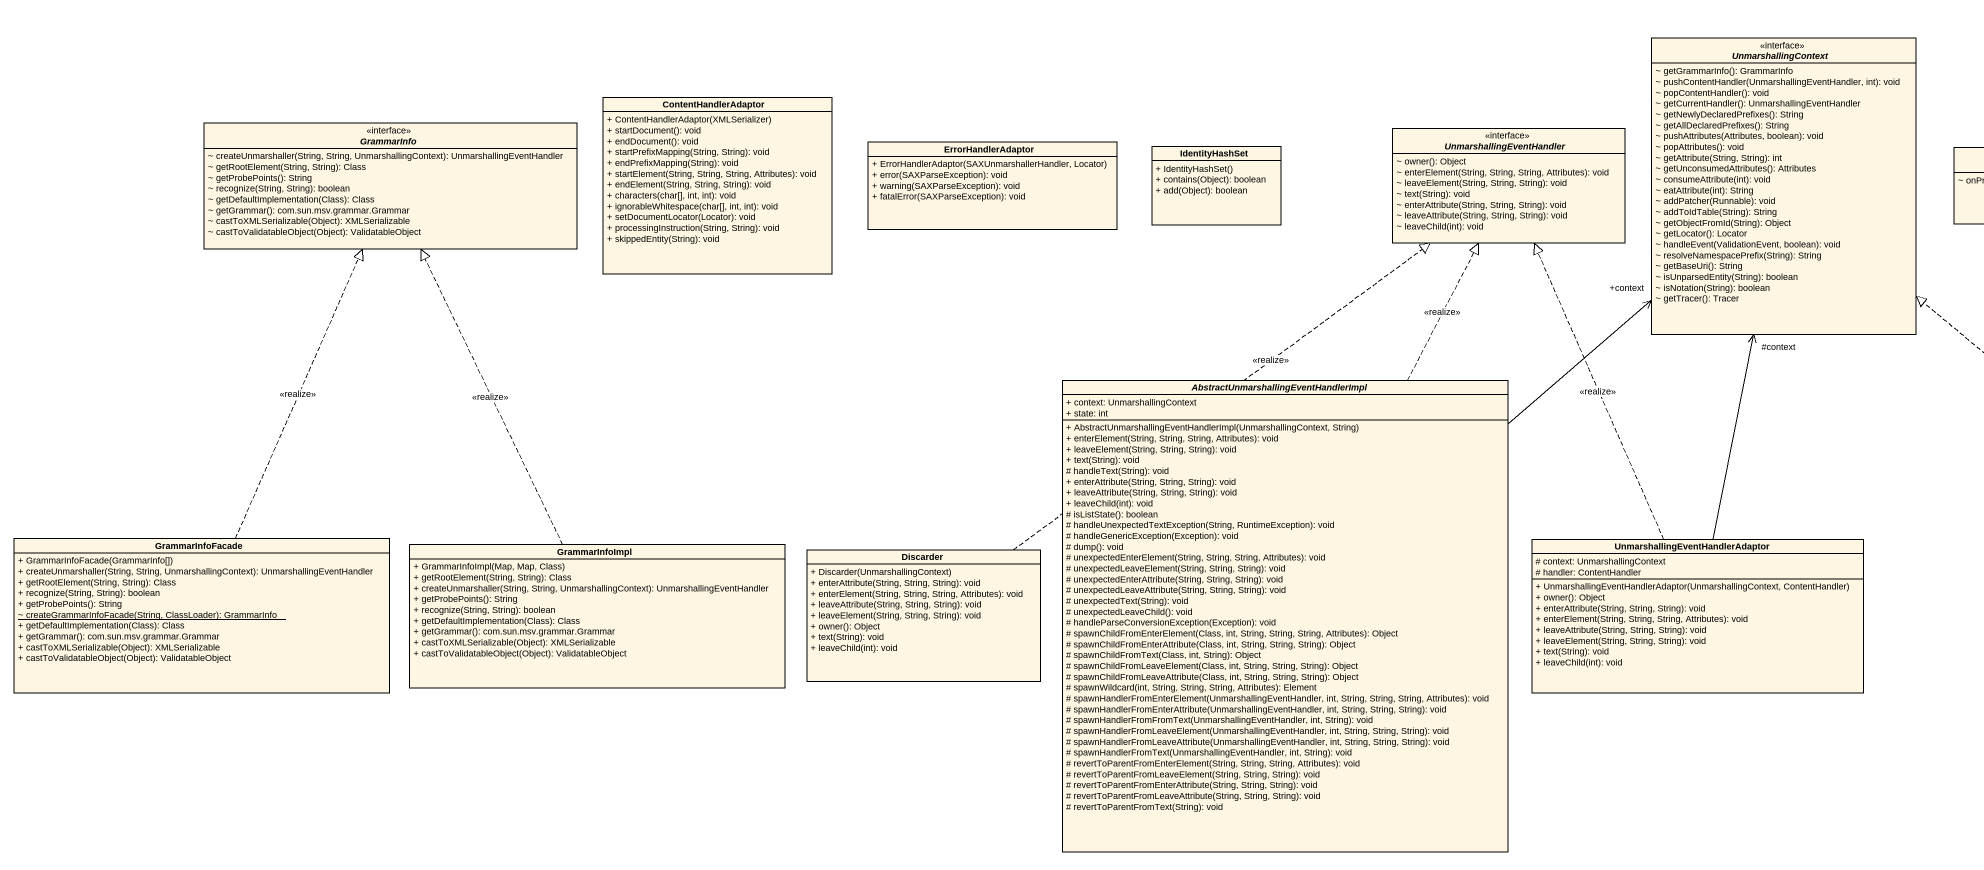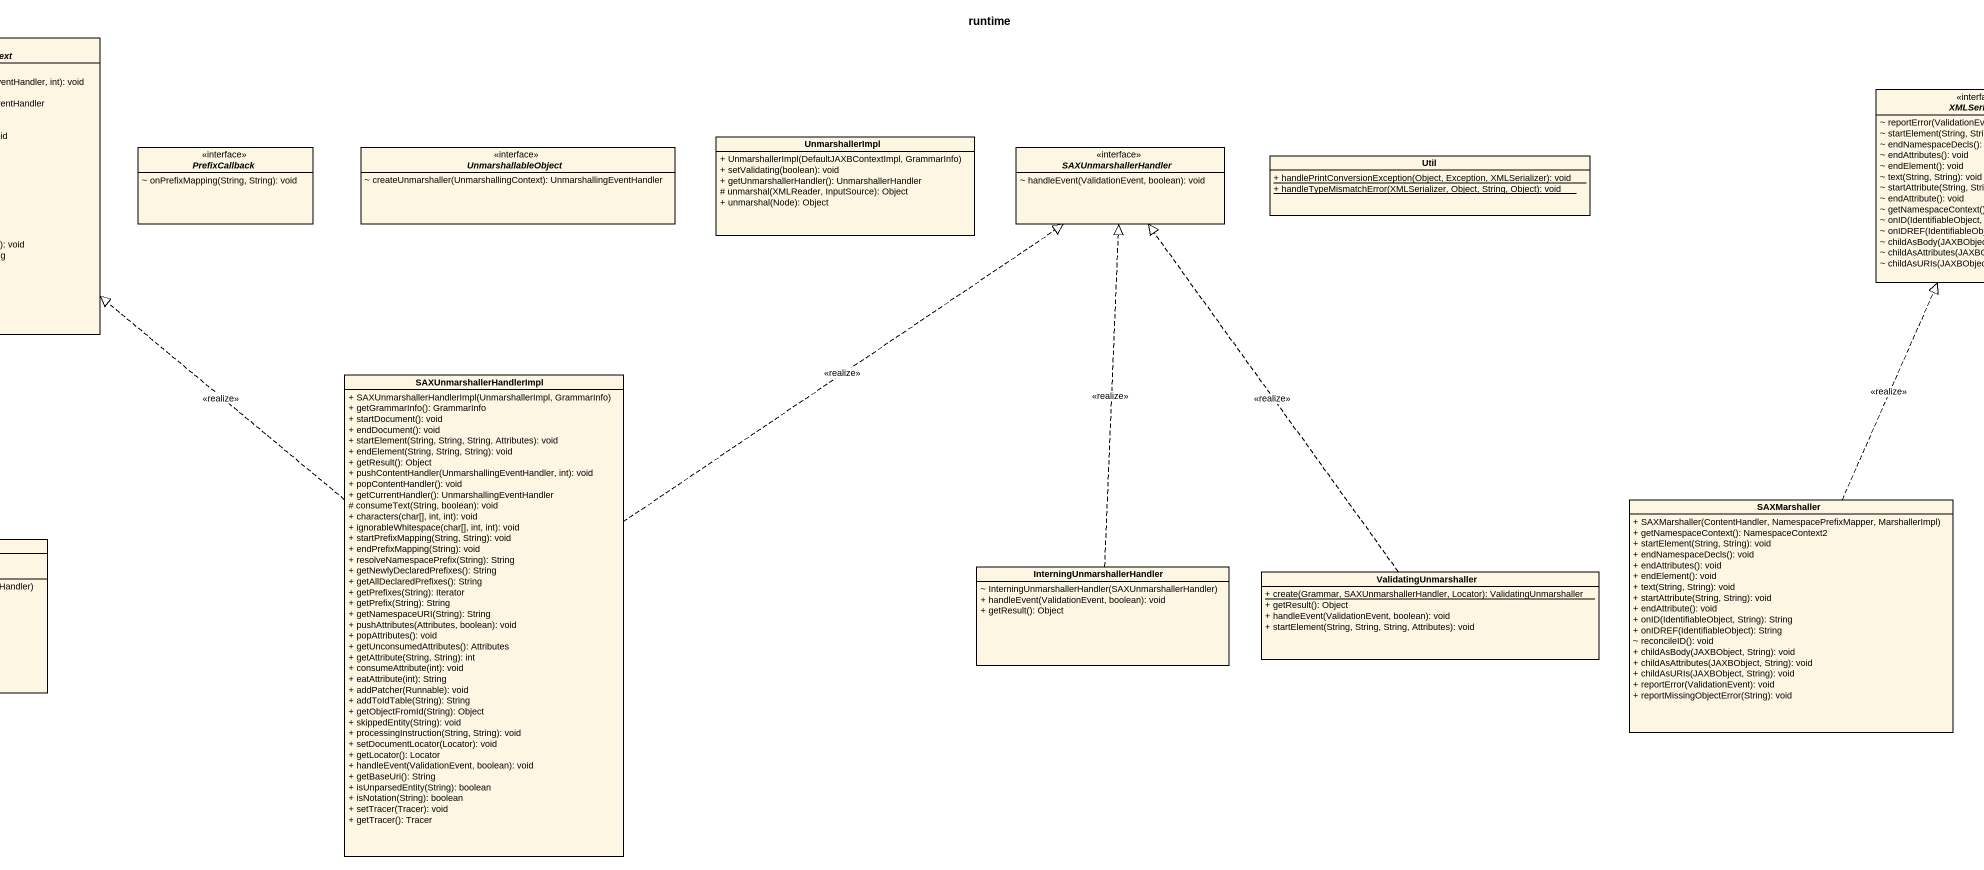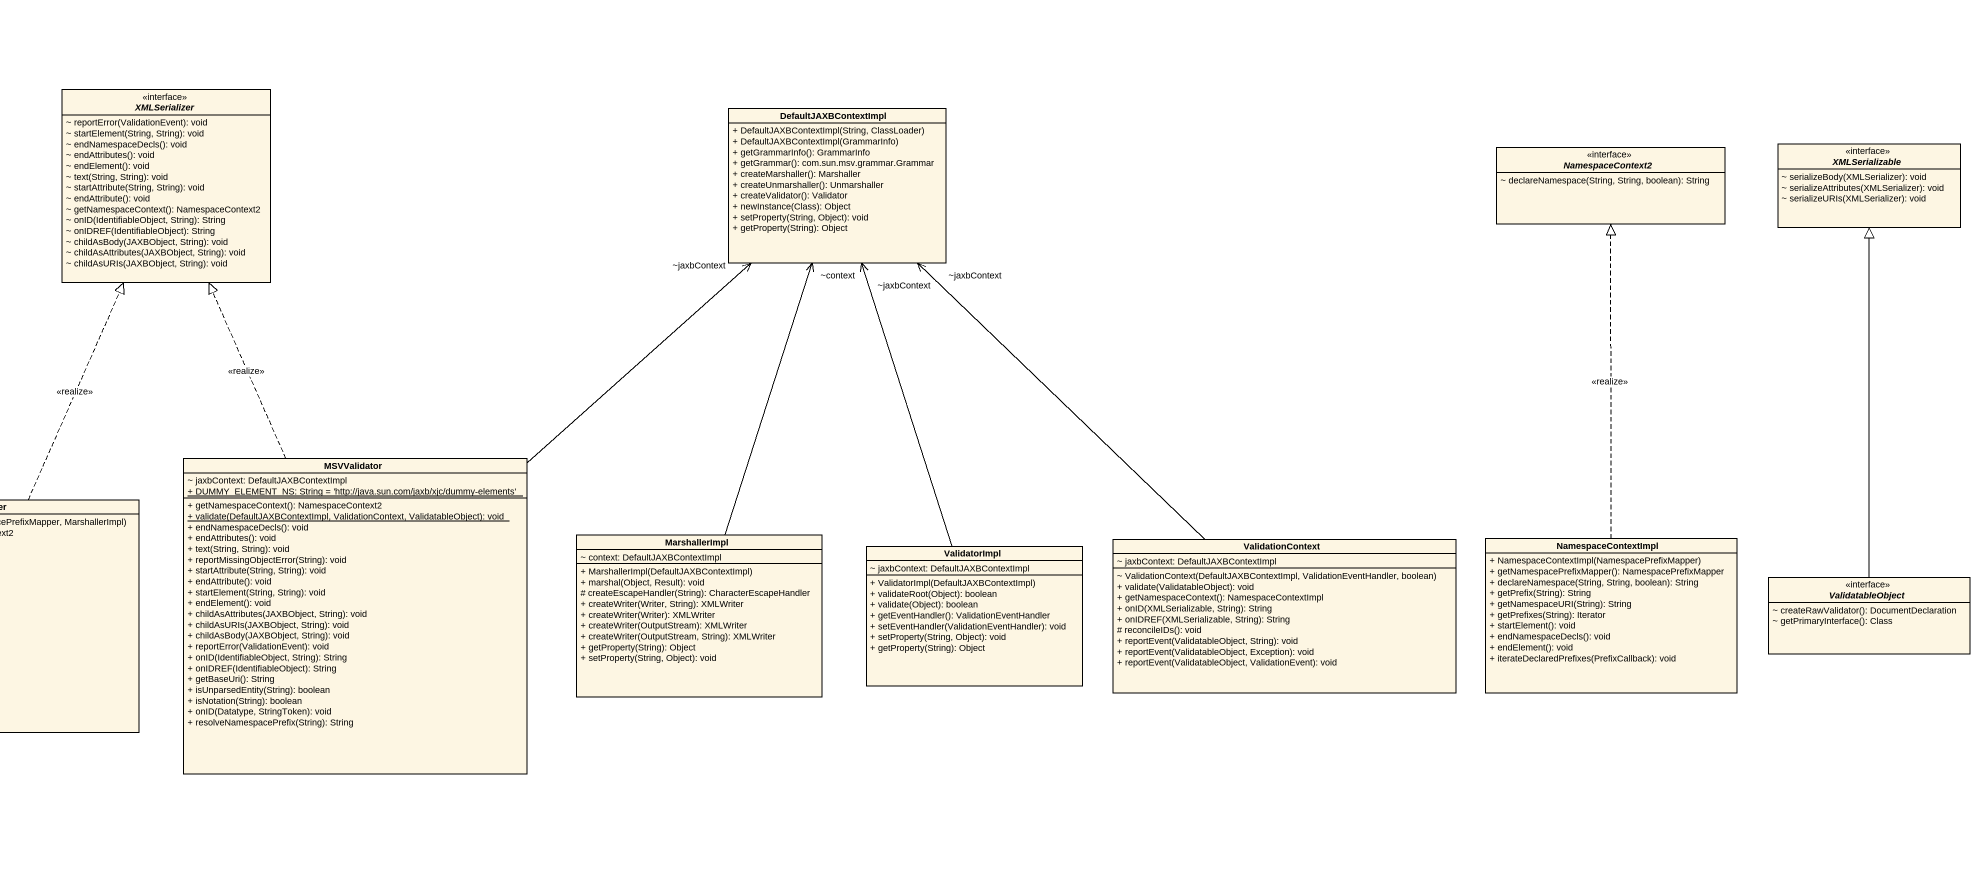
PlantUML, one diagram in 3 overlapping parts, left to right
@startuml
title runtime
hide circle
hide empty members
skinparam classAttributeIconSize 0
interface UnmarshallingContext <<interface>> {
  ~ getGrammarInfo(): GrammarInfo
  ~ pushContentHandler(UnmarshallingEventHandler, int): void
  ~ popContentHandler(): void
  ~ getCurrentHandler(): UnmarshallingEventHandler
  ~ getNewlyDeclaredPrefixes(): String
  ~ getAllDeclaredPrefixes(): String
  ~ pushAttributes(Attributes, boolean): void
  ~ popAttributes(): void
  ~ getAttribute(String, String): int
  ~ getUnconsumedAttributes(): Attributes
  ~ consumeAttribute(int): void
  ~ eatAttribute(int): String
  ~ addPatcher(Runnable): void
  ~ addToIdTable(String): String
  ~ getObjectFromId(String): Object
  ~ getLocator(): Locator
  ~ handleEvent(ValidationEvent, boolean): void
  ~ resolveNamespacePrefix(String): String
  ~ getBaseUri(): String
  ~ isUnparsedEntity(String): boolean
  ~ isNotation(String): boolean
  ~ getTracer(): Tracer
}
class ContentHandlerAdaptor {
  + ContentHandlerAdaptor(XMLSerializer)
  + startDocument(): void
  + endDocument(): void
  + startPrefixMapping(String, String): void
  + endPrefixMapping(String): void
  + startElement(String, String, String, Attributes): void
  + endElement(String, String, String): void
  + characters(char[], int, int): void
  + ignorableWhitespace(char[], int, int): void
  + setDocumentLocator(Locator): void
  + processingInstruction(String, String): void
  + skippedEntity(String): void
}
interface XMLSerializer <<interface>> {
  ~ reportError(ValidationEvent): void
  ~ startElement(String, String): void
  ~ endNamespaceDecls(): void
  ~ endAttributes(): void
  ~ endElement(): void
  ~ text(String, String): void
  ~ startAttribute(String, String): void
  ~ endAttribute(): void
  ~ getNamespaceContext(): NamespaceContext2
  ~ onID(IdentifiableObject, String): String
  ~ onIDREF(IdentifiableObject): String
  ~ childAsBody(JAXBObject, String): void
  ~ childAsAttributes(JAXBObject, String): void
  ~ childAsURIs(JAXBObject, String): void
}
class DefaultJAXBContextImpl {
  + DefaultJAXBContextImpl(String, ClassLoader)
  + DefaultJAXBContextImpl(GrammarInfo)
  + getGrammarInfo(): GrammarInfo
  + getGrammar(): com.sun.msv.grammar.Grammar
  + createMarshaller(): Marshaller
  + createUnmarshaller(): Unmarshaller
  + createValidator(): Validator
  + newInstance(Class): Object
  + setProperty(String, Object): void
  + getProperty(String): Object
}
interface GrammarInfo <<interface>> {
  ~ createUnmarshaller(String, String, UnmarshallingContext): UnmarshallingEventHandler
  ~ getRootElement(String, String): Class
  ~ getProbePoints(): String
  ~ recognize(String, String): boolean
  ~ getDefaultImplementation(Class): Class
  ~ getGrammar(): com.sun.msv.grammar.Grammar
  ~ castToXMLSerializable(Object): XMLSerializable
  ~ castToValidatableObject(Object): ValidatableObject
}
class ErrorHandlerAdaptor {
  + ErrorHandlerAdaptor(SAXUnmarshallerHandler, Locator)
  + error(SAXParseException): void
  + warning(SAXParseException): void
  + fatalError(SAXParseException): void
}
class IdentityHashSet {
  + IdentityHashSet()
  + contains(Object): boolean
  + add(Object): boolean
}
interface UnmarshallingEventHandler <<interface>> {
  ~ owner(): Object
  ~ enterElement(String, String, String, Attributes): void
  ~ leaveElement(String, String, String): void
  ~ text(String): void
  ~ enterAttribute(String, String, String): void
  ~ leaveAttribute(String, String, String): void
  ~ leaveChild(int): void
}
interface PrefixCallback <<interface>> {
  ~ onPrefixMapping(String, String): void
}
interface UnmarshallableObject <<interface>> {
  ~ createUnmarshaller(UnmarshallingContext): UnmarshallingEventHandler
}
class UnmarshallerImpl {
  + UnmarshallerImpl(DefaultJAXBContextImpl, GrammarInfo)
  + setValidating(boolean): void
  + getUnmarshallerHandler(): UnmarshallerHandler
  # unmarshal(XMLReader, InputSource): Object
  + unmarshal(Node): Object
}
interface SAXUnmarshallerHandler <<interface>> {
  ~ handleEvent(ValidationEvent, boolean): void
}
interface NamespaceContext2 <<interface>> {
  ~ declareNamespace(String, String, boolean): String
}
interface XMLSerializable <<interface>> {
  ~ serializeBody(XMLSerializer): void
  ~ serializeAttributes(XMLSerializer): void
  ~ serializeURIs(XMLSerializer): void
}
class Util {
  {static} + handlePrintConversionException(Object, Exception, XMLSerializer): void
  {static} + handleTypeMismatchError(XMLSerializer, Object, String, Object): void
}
abstract class "AbstractUnmarshallingEventHandlerImpl" as AbstractUnmarshallingEventHa {
  + context: UnmarshallingContext
  + state: int
  + AbstractUnmarshallingEventHandlerImpl(UnmarshallingContext, String)
  + enterElement(String, String, String, Attributes): void
  + leaveElement(String, String, String): void
  + text(String): void
  # handleText(String): void
  + enterAttribute(String, String, String): void
  + leaveAttribute(String, String, String): void
  + leaveChild(int): void
  # isListState(): boolean
  # handleUnexpectedTextException(String, RuntimeException): void
  # handleGenericException(Exception): void
  # dump(): void
  # unexpectedEnterElement(String, String, String, Attributes): void
  # unexpectedLeaveElement(String, String, String): void
  # unexpectedEnterAttribute(String, String, String): void
  # unexpectedLeaveAttribute(String, String, String): void
  # unexpectedText(String): void
  # unexpectedLeaveChild(): void
  # handleParseConversionException(Exception): void
  # spawnChildFromEnterElement(Class, int, String, String, String, Attributes): Object
  # spawnChildFromEnterAttribute(Class, int, String, String, String): Object
  # spawnChildFromText(Class, int, String): Object
  # spawnChildFromLeaveElement(Class, int, String, String, String): Object
  # spawnChildFromLeaveAttribute(Class, int, String, String, String): Object
  # spawnWildcard(int, String, String, String, Attributes): Element
  # spawnHandlerFromEnterElement(UnmarshallingEventHandler, int, String, String, String, Attributes): void
  # spawnHandlerFromEnterAttribute(UnmarshallingEventHandler, int, String, String, String): void
  # spawnHandlerFromFromText(UnmarshallingEventHandler, int, String): void
  # spawnHandlerFromLeaveElement(UnmarshallingEventHandler, int, String, String, String): void
  # spawnHandlerFromLeaveAttribute(UnmarshallingEventHandler, int, String, String, String): void
  # spawnHandlerFromText(UnmarshallingEventHandler, int, String): void
  # revertToParentFromEnterElement(String, String, String, Attributes): void
  # revertToParentFromLeaveElement(String, String, String): void
  # revertToParentFromEnterAttribute(String, String, String): void
  # revertToParentFromLeaveAttribute(String, String, String): void
  # revertToParentFromText(String): void
}
class SAXUnmarshallerHandlerImpl {
  + SAXUnmarshallerHandlerImpl(UnmarshallerImpl, GrammarInfo)
  + getGrammarInfo(): GrammarInfo
  + startDocument(): void
  + endDocument(): void
  + startElement(String, String, String, Attributes): void
  + endElement(String, String, String): void
  + getResult(): Object
  + pushContentHandler(UnmarshallingEventHandler, int): void
  + popContentHandler(): void
  + getCurrentHandler(): UnmarshallingEventHandler
  # consumeText(String, boolean): void
  + characters(char[], int, int): void
  + ignorableWhitespace(char[], int, int): void
  + startPrefixMapping(String, String): void
  + endPrefixMapping(String): void
  + resolveNamespacePrefix(String): String
  + getNewlyDeclaredPrefixes(): String
  + getAllDeclaredPrefixes(): String
  + getPrefixes(String): Iterator
  + getPrefix(String): String
  + getNamespaceURI(String): String
  + pushAttributes(Attributes, boolean): void
  + popAttributes(): void
  + getUnconsumedAttributes(): Attributes
  + getAttribute(String, String): int
  + consumeAttribute(int): void
  + eatAttribute(int): String
  + addPatcher(Runnable): void
  + addToIdTable(String): String
  + getObjectFromId(String): Object
  + skippedEntity(String): void
  + processingInstruction(String, String): void
  + setDocumentLocator(Locator): void
  + getLocator(): Locator
  + handleEvent(ValidationEvent, boolean): void
  + getBaseUri(): String
  + isUnparsedEntity(String): boolean
  + isNotation(String): boolean
  + setTracer(Tracer): void
  + getTracer(): Tracer
}
class MSVValidator {
  ~ jaxbContext: DefaultJAXBContextImpl
  {static} + DUMMY_ELEMENT_NS: String = 'http://java.sun.com/jaxb/xjc/dummy-elements'
  + getNamespaceContext(): NamespaceContext2
  {static} + validate(DefaultJAXBContextImpl, ValidationContext, ValidatableObject): void
  + endNamespaceDecls(): void
  + endAttributes(): void
  + text(String, String): void
  + reportMissingObjectError(String): void
  + startAttribute(String, String): void
  + endAttribute(): void
  + startElement(String, String): void
  + endElement(): void
  + childAsAttributes(JAXBObject, String): void
  + childAsURIs(JAXBObject, String): void
  + childAsBody(JAXBObject, String): void
  + reportError(ValidationEvent): void
  + onID(IdentifiableObject, String): String
  + onIDREF(IdentifiableObject): String
  + getBaseUri(): String
  + isUnparsedEntity(String): boolean
  + isNotation(String): boolean
  + onID(Datatype, StringToken): void
  + resolveNamespacePrefix(String): String
}
class SAXMarshaller {
  + SAXMarshaller(ContentHandler, NamespacePrefixMapper, MarshallerImpl)
  + getNamespaceContext(): NamespaceContext2
  + startElement(String, String): void
  + endNamespaceDecls(): void
  + endAttributes(): void
  + endElement(): void
  + text(String, String): void
  + startAttribute(String, String): void
  + endAttribute(): void
  + onID(IdentifiableObject, String): String
  + onIDREF(IdentifiableObject): String
  ~ reconcileID(): void
  + childAsBody(JAXBObject, String): void
  + childAsAttributes(JAXBObject, String): void
  + childAsURIs(JAXBObject, String): void
  + reportError(ValidationEvent): void
  + reportMissingObjectError(String): void
}
class MarshallerImpl {
  ~ context: DefaultJAXBContextImpl
  + MarshallerImpl(DefaultJAXBContextImpl)
  + marshal(Object, Result): void
  # createEscapeHandler(String): CharacterEscapeHandler
  + createWriter(Writer, String): XMLWriter
  + createWriter(Writer): XMLWriter
  + createWriter(OutputStream): XMLWriter
  + createWriter(OutputStream, String): XMLWriter
  + getProperty(String): Object
  + setProperty(String, Object): void
}
class GrammarInfoFacade {
  + GrammarInfoFacade(GrammarInfo[])
  + createUnmarshaller(String, String, UnmarshallingContext): UnmarshallingEventHandler
  + getRootElement(String, String): Class
  + recognize(String, String): boolean
  + getProbePoints(): String
  {static} ~ createGrammarInfoFacade(String, ClassLoader): GrammarInfo
  + getDefaultImplementation(Class): Class
  + getGrammar(): com.sun.msv.grammar.Grammar
  + castToXMLSerializable(Object): XMLSerializable
  + castToValidatableObject(Object): ValidatableObject
}
class GrammarInfoImpl {
  + GrammarInfoImpl(Map, Map, Class)
  + getRootElement(String, String): Class
  + createUnmarshaller(String, String, UnmarshallingContext): UnmarshallingEventHandler
  + getProbePoints(): String
  + recognize(String, String): boolean
  + getDefaultImplementation(Class): Class
  + getGrammar(): com.sun.msv.grammar.Grammar
  + castToXMLSerializable(Object): XMLSerializable
  + castToValidatableObject(Object): ValidatableObject
}
class Discarder {
  + Discarder(UnmarshallingContext)
  + enterAttribute(String, String, String): void
  + enterElement(String, String, String, Attributes): void
  + leaveAttribute(String, String, String): void
  + leaveElement(String, String, String): void
  + owner(): Object
  + text(String): void
  + leaveChild(int): void
}
class "UnmarshallingEventHandlerAdaptor" as UnmarshallingEventHandlerAda {
  # context: UnmarshallingContext
  # handler: ContentHandler
  + UnmarshallingEventHandlerAdaptor(UnmarshallingContext, ContentHandler)
  + owner(): Object
  + enterAttribute(String, String, String): void
  + enterElement(String, String, String, Attributes): void
  + leaveAttribute(String, String, String): void
  + leaveElement(String, String, String): void
  + text(String): void
  + leaveChild(int): void
}
class InterningUnmarshallerHandler {
  ~ InterningUnmarshallerHandler(SAXUnmarshallerHandler)
  + handleEvent(ValidationEvent, boolean): void
  + getResult(): Object
}
class ValidatingUnmarshaller {
  {static} + create(Grammar, SAXUnmarshallerHandler, Locator): ValidatingUnmarshaller
  + getResult(): Object
  + handleEvent(ValidationEvent, boolean): void
  + startElement(String, String, String, Attributes): void
}
class ValidatorImpl {
  ~ jaxbContext: DefaultJAXBContextImpl
  + ValidatorImpl(DefaultJAXBContextImpl)
  + validateRoot(Object): boolean
  + validate(Object): boolean
  + getEventHandler(): ValidationEventHandler
  + setEventHandler(ValidationEventHandler): void
  + setProperty(String, Object): void
  + getProperty(String): Object
}
class ValidationContext {
  ~ jaxbContext: DefaultJAXBContextImpl
  ~ ValidationContext(DefaultJAXBContextImpl, ValidationEventHandler, boolean)
  + validate(ValidatableObject): void
  + getNamespaceContext(): NamespaceContextImpl
  + onID(XMLSerializable, String): String
  + onIDREF(XMLSerializable, String): String
  # reconcileIDs(): void
  + reportEvent(ValidatableObject, String): void
  + reportEvent(ValidatableObject, Exception): void
  + reportEvent(ValidatableObject, ValidationEvent): void
}
class NamespaceContextImpl {
  + NamespaceContextImpl(NamespacePrefixMapper)
  + getNamespacePrefixMapper(): NamespacePrefixMapper
  + declareNamespace(String, String, boolean): String
  + getPrefix(String): String
  + getNamespaceURI(String): String
  + getPrefixes(String): Iterator
  + startElement(): void
  + endNamespaceDecls(): void
  + endElement(): void
  + iterateDeclaredPrefixes(PrefixCallback): void
}
interface ValidatableObject <<interface>> {
  ~ createRawValidator(): DocumentDeclaration
  ~ getPrimaryInterface(): Class
}
AbstractUnmarshallingEventHa -up-> "+context" UnmarshallingContext
AbstractUnmarshallingEventHa .up.|> UnmarshallingEventHandler : <<realize>>
SAXUnmarshallerHandlerImpl .up.|> UnmarshallingContext : <<realize>>
SAXUnmarshallerHandlerImpl .up.|> SAXUnmarshallerHandler : <<realize>>
MSVValidator .up.|> XMLSerializer : <<realize>>
MSVValidator -up-> "~jaxbContext" DefaultJAXBContextImpl
SAXMarshaller .up.|> XMLSerializer : <<realize>>
MarshallerImpl -up-> "~context" DefaultJAXBContextImpl
GrammarInfoFacade .up.|> GrammarInfo : <<realize>>
GrammarInfoImpl .up.|> GrammarInfo : <<realize>>
Discarder .up.|> UnmarshallingEventHandler : <<realize>>
UnmarshallingEventHandlerAda -up-> "#context" UnmarshallingContext
UnmarshallingEventHandlerAda .up.|> UnmarshallingEventHandler : <<realize>>
InterningUnmarshallerHandler .up.|> SAXUnmarshallerHandler : <<realize>>
ValidatingUnmarshaller .up.|> SAXUnmarshallerHandler : <<realize>>
ValidatorImpl -up-> "~jaxbContext" DefaultJAXBContextImpl
ValidationContext -up-> "~jaxbContext" DefaultJAXBContextImpl
NamespaceContextImpl .up.|> NamespaceContext2 : <<realize>>
ValidatableObject -up-|> XMLSerializable
@enduml
